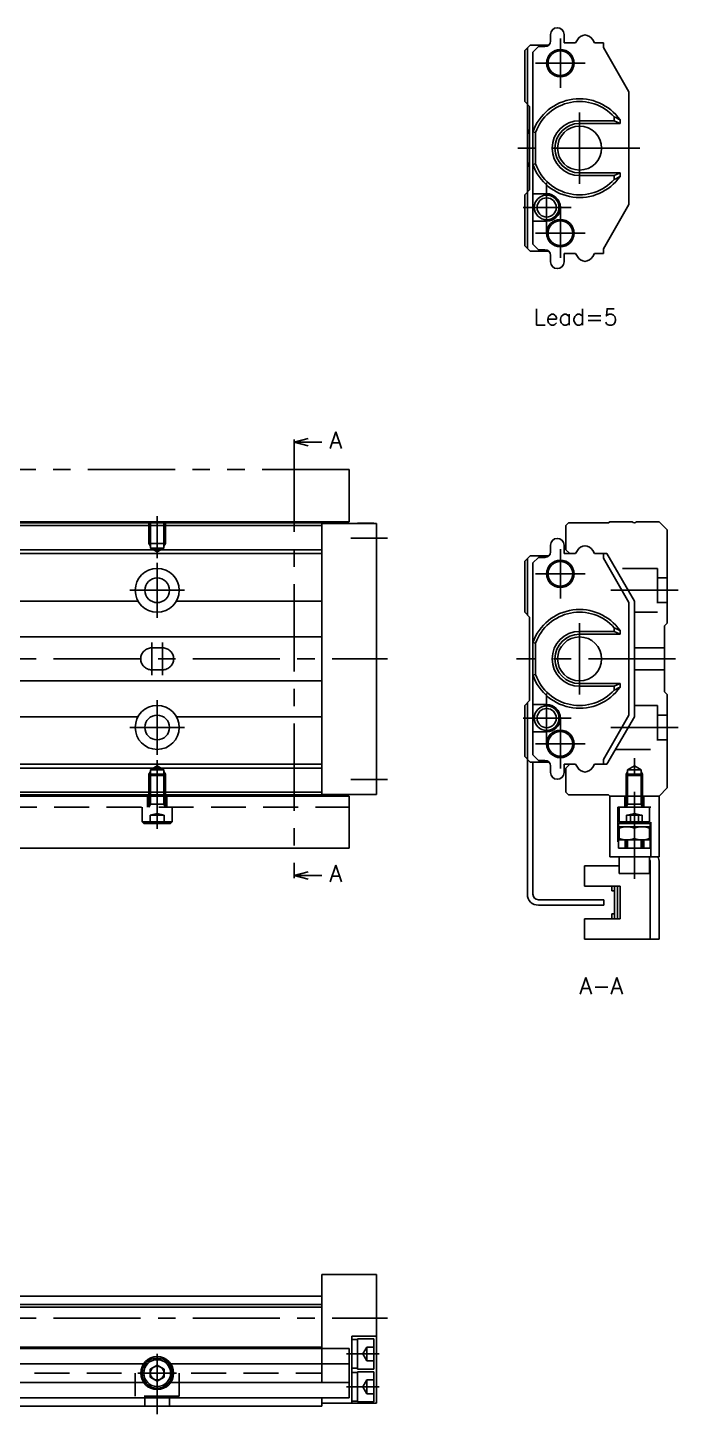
# Model space of a CAD drawing. Extents: x -2 to 493, y -8 to 266.
# Drawn here: x 374.3 to 492.9, y 13 to 265.7 of the extents above; entities that cross this region are included whole.
import ezdxf

# ---------------------------------------------------------------- set-up
doc = ezdxf.new("R2010")
doc.units = 0
doc.header["$LTSCALE"] = 0.5
for name, pattern in [('CENTER', [50.8, 31.75, -6.35, 6.35, -6.35]), ('DASHED', [19.05, 12.7, -6.35]), ('PHANTOM', [63.5, 31.75, -6.35, 6.35, -6.35, 6.35, -6.35])]:
    doc.linetypes.add(name, pattern=pattern)
for name, color, linetype in [('MSM_CENTER', 1, 'CENTER'), ('MSM_CONTINUOUS', 7, 'CONTINUOUS'), ('MSM_DASHED', 4, 'DASHED'), ('MSM_IMAGINARY', 6, 'PHANTOM'), ('MSM_NARROW', 5, 'CONTINUOUS'), ('MSM_PART_NUMBER', 7, 'CONTINUOUS')]:
    doc.layers.add(name, color=color, linetype=linetype)
doc.styles.get("Standard").update_dxf_attribs({"font": 'txt.shx', "height": 3, "bigfont": 'bigfont.shx'})

msp = doc.modelspace()

# ---------------------------------------------------------------- linework, layer by layer
at = {"layer": 'MSM_CENTER'}
for p, q in [((471.4, 254.76), (471.4, 263.76)), ((475.9, 259.26), (466.9, 259.26)), ((474.9, 237.26), (474.9, 250.26)), ((485.9, 243.76), (463.6, 243.76)), ((468.9, 228.46), (468.9, 237.46)), ((464.65, 232.96), (473.4, 232.96)), ((471.4, 223.76), (471.4, 232.76)), ((475.9, 228.26), (466.9, 228.26)), ((422.9, 189.68), (422.9, 111.68)), ((397.9, 176.68), (397.9, 169.05)), ((433.2, 172.68), (439.9, 172.68)), ((471.4, 161.68), (471.4, 170.68)), ((397.9, 158.18), (397.9, 168.18)), ((475.9, 166.18), (466.9, 166.18)), ((392.9, 163.18), (402.9, 163.18)), ((480.61, 163.18), (492.9, 163.18)), ((474.9, 144.18), (474.9, 157.18)), ((396.9, 153.68), (396.9, 147.68)), ((398.9, 153.68), (398.9, 147.68)), ((-2, 150.68), (439.9, 150.68)), ((492.4, 150.68), (463.4, 150.68)), ((468.9, 135.38), (468.9, 144.38)), ((397.9, 133.18), (397.9, 143.18)), ((464.65, 139.88), (473.4, 139.88)), ((471.4, 130.68), (471.4, 139.68)), ((392.9, 138.18), (402.9, 138.18)), ((480.61, 138.18), (492.9, 138.18)), ((475.9, 135.18), (466.9, 135.18)), ((397.9, 132.19), (397.9, 119.68)), ((484.9, 110.58), (484.9, 132.59)), ((433.2, 128.68), (439.9, 128.68)), ((-2, 30.5), (439.9, 30.5)), ((397.9, 13), (397.9, 24)), ((432.4, 24), (438.4, 24)), ((394.4, 20.5), (401.4, 20.5)), ((432.4, 18), (438.4, 18))]:
    msp.add_line(p, q, dxfattribs=at)
at = {"layer": 'MSM_CONTINUOUS'}
for p, q in [((469.6, 263.26), (469.6, 264.46)), ((472.1, 264.46), (472.1, 262.96)), ((472.1, 262.96), (473.1, 262.96)), ((474.18, 262.96), (473.1, 262.96)), ((474.5, 263.52), (474.18, 262.96)), ((477.62, 262.96), (477.3, 263.52)), ((479.24, 262.96), (477.62, 262.96)), ((479.24, 262.96), (479.24, 262.11)), ((465.9, 262.56), (464.9, 261.56)), ((464.9, 252.26), (464.9, 261.56)), ((465.4, 251.76), (465.4, 262.06)), ((465.9, 262.56), (469.31, 262.56)), ((466.4, 261.26), (467.4, 262.26)), ((466.4, 226.26), (466.4, 261.26)), ((467.4, 262.26), (468.6, 262.26)), ((479.24, 262.11), (483.9, 254.03)), ((483.9, 254.03), (483.9, 233.49)), ((464.9, 252.26), (465.8, 251.36)), ((465.4, 251.76), (465.4, 246)), ((465.8, 236.16), (465.8, 251.36)), ((474.9, 248.76), (481.22, 248.76)), ((474.9, 248.26), (482.28, 248.26)), ((481.22, 248.76), (481.22, 249.45)), ((482.28, 248.26), (481.22, 248.76)), ((482.28, 248.26), (482.28, 248.91)), ((465.4, 246), (465.4, 235.76)), ((466.9, 246.63), (466.4, 246.72)), ((466.9, 240.89), (466.9, 246.63)), ((465.4, 241.52), (465.4, 241.44)), ((466.4, 240.8), (466.9, 240.89)), ((474.9, 239.26), (482.28, 239.26)), ((474.9, 238.76), (481.22, 238.76)), ((481.22, 238.76), (482.28, 239.26)), ((481.22, 238.08), (481.22, 238.76)), ((482.28, 238.61), (482.28, 239.26)), ((465.8, 236.16), (464.9, 235.26)), ((464.9, 225.96), (464.9, 235.26)), ((465.4, 225.46), (465.4, 235.76)), ((466.4, 235.46), (468.9, 235.46)), ((483.9, 233.49), (479.24, 225.41)), ((468.9, 230.46), (466.4, 230.46)), ((464.9, 225.96), (465.9, 224.96)), ((469.31, 224.96), (465.9, 224.96)), ((467.4, 225.26), (466.4, 226.26)), ((468.6, 225.26), (467.4, 225.26)), ((479.24, 225.41), (479.24, 224.56)), ((469.6, 223.06), (469.6, 224.26)), ((473.1, 224.56), (472.1, 224.56)), ((472.1, 224.56), (472.1, 223.06)), ((473.1, 224.56), (474.18, 224.56)), ((474.18, 224.56), (474.5, 224)), ((477.3, 224), (477.62, 224.56)), ((477.62, 224.56), (479.24, 224.56)), ((422.9, 190.18), (425.4, 190.85)), ((422.9, 190.68), (422.9, 189.68)), ((425.4, 189.51), (422.9, 190.18)), ((422.9, 190.18), (427.9, 190.18)), ((427.9, 175.68), (127.9, 175.68)), ((427.9, 175.48), (127.9, 175.48)), ((427.9, 174.98), (127.9, 174.98)), ((427.9, 175.68), (427.9, 125.68)), ((437.9, 175.38), (427.9, 175.38)), ((434.4, 175.38), (434.4, 175.43)), ((437.4, 175.43), (434.4, 175.43)), ((437.4, 175.38), (437.4, 175.43)), ((437.9, 175.38), (437.9, 125.98)), ((472.4, 174.98), (472.9, 175.48)), ((472.4, 170.58), (472.4, 174.98)), ((472.9, 175.48), (480.2, 175.48)), ((480.2, 175.48), (480.4, 175.68)), ((480.4, 175.68), (484.5, 175.68)), ((485.3, 175.68), (489.4, 175.68)), ((489.4, 175.68), (490.9, 174.18)), ((490.9, 174.18), (490.9, 157.18)), ((427.9, 170.58), (309.9, 170.58)), ((427.9, 169.88), (309.9, 169.88)), ((465.9, 169.48), (464.9, 168.48)), ((465.9, 169.48), (469.31, 169.48)), ((469.6, 170.18), (469.6, 171.38)), ((472.1, 171.38), (472.1, 169.88)), ((472.1, 169.88), (473.1, 169.88)), ((473.1, 169.88), (472.4, 170.58)), ((474.18, 169.88), (473.1, 169.88)), ((474.5, 170.44), (474.18, 169.88)), ((477.62, 169.88), (477.3, 170.44)), ((479.9, 169.88), (477.62, 169.88)), ((479.24, 169.88), (479.24, 169.03)), ((484.9, 161.22), (479.9, 169.88)), ((464.9, 159.18), (464.9, 168.48)), ((465.4, 158.68), (465.4, 168.98)), ((466.4, 168.18), (467.4, 169.18)), ((466.4, 133.18), (466.4, 168.18)), ((467.4, 169.18), (468.6, 169.18)), ((479.24, 169.03), (483.9, 160.95)), ((394.41, 161.22), (321.39, 161.22)), ((427.9, 161.22), (401.39, 161.22)), ((483.9, 160.95), (483.9, 140.41)), ((484.9, 140.14), (484.9, 161.22)), ((464.9, 159.18), (465.8, 158.28)), ((465.8, 143.08), (465.8, 158.28)), ((490.9, 157.18), (490.4, 156.68)), ((427.9, 154.68), (316.9, 154.68)), ((474.9, 155.68), (481.22, 155.68)), ((474.9, 155.18), (482.28, 155.18)), ((481.22, 155.68), (481.22, 156.36)), ((482.28, 155.18), (481.22, 155.68)), ((482.28, 155.18), (482.28, 155.83)), ((490.4, 156.68), (490.4, 144.66)), ((466.9, 153.55), (466.4, 153.64)), ((466.9, 147.81), (466.9, 153.55)), ((316.9, 146.68), (427.9, 146.68)), ((466.4, 147.72), (466.9, 147.81)), ((474.9, 146.18), (482.28, 146.18)), ((474.9, 145.68), (481.22, 145.68)), ((481.22, 145.68), (482.28, 146.18)), ((481.22, 144.99), (481.22, 145.68)), ((482.28, 145.53), (482.28, 146.18)), ((490.4, 144.66), (490.9, 144.16)), ((490.9, 144.16), (490.9, 127.18)), ((465.8, 143.08), (464.9, 142.18)), ((464.9, 132.88), (464.9, 142.18)), ((465.4, 132.38), (465.4, 142.68)), ((466.4, 142.38), (468.9, 142.38)), ((394.41, 140.14), (321.39, 140.14)), ((427.9, 140.14), (401.39, 140.14)), ((483.9, 140.41), (479.24, 132.33)), ((479.9, 131.48), (484.9, 140.14)), ((468.9, 137.38), (466.4, 137.38)), ((427.9, 131.48), (309.9, 131.48)), ((464.9, 132.88), (465.9, 131.88)), ((465.4, 132.38), (465.4, 107.78)), ((469.31, 131.88), (465.9, 131.88)), ((467.4, 132.18), (466.4, 133.18)), ((466.4, 107.78), (466.4, 131.88)), ((468.6, 132.18), (467.4, 132.18)), ((472.1, 131.48), (472.1, 129.98)), ((473.1, 131.48), (472.1, 131.48)), ((472.4, 130.78), (473.1, 131.48)), ((473.1, 131.48), (474.18, 131.48)), ((474.18, 131.48), (474.5, 130.92)), ((477.3, 130.92), (477.62, 131.48)), ((477.62, 131.48), (479.9, 131.48)), ((479.24, 132.33), (479.24, 131.48)), ((427.9, 130.78), (309.9, 130.78)), ((469.6, 129.98), (469.6, 131.18)), ((472.4, 126.38), (472.4, 130.78)), ((427.9, 126.38), (283.9, 126.38)), ((472.9, 125.88), (472.4, 126.38)), ((490.9, 127.18), (489.4, 125.68)), ((427.9, 125.88), (283.9, 125.88)), ((432.9, 125.68), (283.9, 125.68)), ((437.9, 125.98), (427.9, 125.98)), ((432.9, 125.68), (432.9, 116.18)), ((434.4, 125.93), (437.4, 125.93)), ((437.4, 125.93), (437.4, 125.98)), ((480.2, 125.88), (472.9, 125.88)), ((480.4, 125.68), (480.2, 125.88)), ((489.4, 125.68), (480.4, 125.68)), ((480.4, 114.58), (480.4, 125.68)), ((489.4, 114.58), (489.4, 125.68)), ((482, 120.68), (487.8, 120.68)), ((482, 116.18), (482, 120.68)), ((482.15, 120.08), (487.65, 120.08)), ((482.15, 120.08), (482.15, 117.68)), ((484.9, 117.92), (484.9, 119.83)), ((487.65, 117.68), (487.65, 120.08)), ((487.8, 116.18), (487.8, 120.68)), ((487.8, 117.68), (482, 117.68)), ((483.2, 116.18), (483.2, 117.68)), ((483.4, 117.68), (483.4, 116.18)), ((486.59, 117.69), (486.27, 117.68)), ((486.4, 116.18), (486.4, 117.68)), ((486.6, 117.68), (486.6, 116.18)), ((432.9, 116.18), (283.9, 116.18)), ((489.4, 114.58), (480.4, 114.58)), ((482, 116.18), (487.8, 116.18)), ((482.15, 114.58), (482.15, 111.58)), ((487.65, 111.58), (487.65, 114.58)), ((422.9, 111.18), (425.4, 111.85)), ((422.9, 111.68), (422.9, 110.68)), ((482.15, 112.98), (475.8, 112.98)), ((475.8, 112.98), (475.8, 109.28)), ((482.15, 111.58), (487.65, 111.58)), ((487.75, 112.98), (487.65, 112.98)), ((487.75, 99.58), (487.75, 112.98)), ((487.75, 112.93), (487.8, 112.93)), ((487.8, 113.58), (487.8, 99.58)), ((489.4, 99.58), (489.4, 113.58)), ((425.4, 110.51), (422.9, 111.18)), ((422.9, 111.18), (427.9, 111.18)), ((475.8, 109.28), (482.3, 109.28)), ((480.8, 109.28), (480.8, 108.38)), ((481.3, 103.28), (481.3, 109.28)), ((481.8, 103.28), (481.8, 109.28)), ((482.3, 109.28), (482.3, 103.28)), ((479.3, 106.78), (467.4, 106.78)), ((479.3, 105.78), (479.3, 106.78)), ((480.8, 108.38), (481.3, 108.38)), ((467.4, 105.78), (479.3, 105.78)), ((480.8, 104.18), (480.8, 103.28)), ((481.3, 104.18), (480.8, 104.18)), ((482.3, 103.28), (475.8, 103.28)), ((475.8, 103.28), (475.8, 99.58)), ((475.8, 99.58), (487.75, 99.58)), ((487.75, 99.63), (487.8, 99.63)), ((487.8, 99.58), (489.4, 99.58)), ((437.9, 38.5), (427.9, 38.5)), ((427.9, 38.5), (427.9, 25)), ((437.9, 38.5), (437.9, 15)), ((427.9, 33), (283.9, 33)), ((427.9, 34.5), (316.9, 34.5)), ((427.9, 32.5), (283.9, 32.5)), ((433.4, 15), (433.4, 27.25)), ((437.9, 27.25), (433.4, 27.25)), ((434.4, 26.6), (433.4, 26.6)), ((434.4, 21.25), (434.4, 26.75)), ((437.4, 26.75), (434.4, 26.75)), ((437.4, 21.25), (437.4, 26.75)), ((427.9, 25.2), (365.4, 25.2)), ((432.9, 25), (365.4, 25)), ((432.9, 25), (432.9, 16)), ((395.43, 22.2), (371.4, 22.2)), ((396.65, 21.22), (397.9, 21.94)), ((396.65, 19.78), (396.65, 21.22)), ((397.9, 21.94), (399.15, 21.22)), ((399.15, 21.22), (399.15, 19.78)), ((432.9, 22.2), (400.37, 22.2)), ((433.4, 21.4), (434.4, 21.4)), ((434.4, 20.6), (433.4, 20.6)), ((434.4, 21.25), (437.4, 21.25)), ((434.4, 15.25), (434.4, 20.75)), ((437.4, 20.75), (434.4, 20.75)), ((437.4, 15.25), (437.4, 20.75)), ((395.43, 18.8), (371.4, 18.8)), ((397.9, 19.06), (396.65, 19.78)), ((399.15, 19.78), (397.9, 19.06)), ((432.9, 18.8), (400.37, 18.8)), ((122.9, 16), (432.9, 16)), ((427.9, 16), (427.9, 14.5)), ((433.4, 15.4), (434.4, 15.4)), ((434.4, 15.25), (437.4, 15.25)), ((427.9, 14.5), (127.9, 14.5)), ((427.9, 15), (437.9, 15))]:
    msp.add_line(p, q, dxfattribs=at)
for centre, radius in [((471.4, 259.26), 2.5), ((471.4, 259.26), 2.25), ((474.9, 243.76), 4), ((468.9, 232.96), 2.25), ((468.9, 232.96), 1.75), ((471.4, 228.26), 2.5), ((471.4, 228.26), 2.25), ((397.9, 163.18), 4), ((471.4, 166.18), 2.5), ((471.4, 166.18), 2.25), ((397.9, 163.18), 2.25), ((474.9, 150.68), 4), ((397.9, 138.18), 4), ((468.9, 139.88), 2.25), ((468.9, 139.88), 1.75), ((397.9, 138.18), 2.25), ((471.4, 135.18), 2.5), ((471.4, 135.18), 2.25), ((397.9, 20.5), 3), ((397.9, 20.5), 2.75), ((397.9, 20.5), 2.45), ((397.9, 20.5), 1.25)]:
    msp.add_circle(centre, radius, dxfattribs=at)
for centre, radius, start, end in [((470.85, 264.46), 1.25, 0, 180), ((468.6, 263.26), 1, 270, 0), ((476.02, 262.65), 1.75, 93.7679, 149.9999), ((475.78, 262.65), 1.75, 30.0001, 86.2321), ((474.9, 243.76), 9, 34.9152, 160.8119), ((474.9, 243.76), 8.5, 41.9786, 160.2501), ((474.9, 243.76), 5, 90, 270), ((474.9, 243.76), 4.5, 90, 270), ((478.43, 242.59), 7.4, 58.6827, 67.893), ((467.54, 245.96), 2.14, 144.3594, 178.7845), ((467.52, 241.56), 2.12, 181.0143, 215.7914), ((474.9, 243.76), 9, 199.1881, 325.0848), ((474.9, 243.76), 8.5, 199.7499, 318.0214), ((478.44, 244.93), 7.4, 292.1059, 301.3183), ((468.9, 232.96), 2.5, 270, 90), ((468.6, 224.26), 1, 0, 90), ((470.85, 223.06), 1.25, 180, 0), ((476.02, 224.88), 1.75, 210.0001, 266.2321), ((475.78, 224.88), 1.75, 273.7679, 329.9999), ((484.9, 175.98), 0.5, 216.8761, 323.1239), ((470.85, 171.38), 1.25, 0, 180), ((468.6, 170.18), 1, 270, 0), ((476.02, 169.56), 1.75, 93.7679, 149.9999), ((475.78, 169.56), 1.75, 30.0001, 86.2321), ((474.9, 150.68), 9, 34.9152, 160.8119), ((474.9, 150.68), 8.5, 41.9786, 160.2501), ((474.9, 150.68), 5, 90, 270), ((474.9, 150.68), 4.5, 90, 270), ((476.74, 146.15), 11.15, 60.2349, 66.3409), ((474.9, 150.68), 9, 199.1881, 325.0848), ((474.9, 150.68), 8.5, 199.7499, 318.0214), ((476.83, 155.04), 10.96, 293.6059, 299.8183), ((468.9, 139.88), 2.5, 270, 90), ((468.6, 131.18), 1, 0, 90), ((470.85, 129.98), 1.25, 180, 0), ((476.02, 131.79), 1.75, 210.0001, 266.2321), ((475.78, 131.79), 1.75, 273.7679, 329.9999), ((483.52, 116.11), 3.97, 69.7438, 110.2562), ((486.27, 116.11), 3.97, 69.7438, 110.2562), ((483.52, 121.65), 3.97, 249.7438, 290.2562), ((486.27, 121.65), 3.97, 249.7438, 290.2562), ((486.8, 113.58), 1, 0, 31.7883), ((486.8, 113.58), 2.6, 0, 22.6199), ((467.4, 107.78), 2, 180, 270), ((467.4, 107.78), 1, 180, 270)]:
    msp.add_arc(centre, radius, start, end, dxfattribs=at)
at = {"layer": 'MSM_DASHED'}
for p, q in [((396.4, 175.68), (396.4, 171.68)), ((396.67, 175.68), (396.67, 170.88)), ((399.13, 170.88), (399.13, 175.68)), ((399.4, 175.68), (399.4, 171.68)), ((396.4, 171.68), (399.4, 171.68)), ((396.67, 171.21), (396.4, 171.68)), ((396.67, 170.88), (397.9, 170.17)), ((399.13, 170.88), (396.67, 170.88)), ((397.9, 170.17), (399.13, 170.88)), ((399.13, 171.21), (399.4, 171.68)), ((489.1, 167.18), (481.46, 167.18)), ((489.1, 167.18), (489.1, 159.18)), ((490.9, 165.43), (489.1, 165.43)), ((489.1, 160.93), (490.9, 160.93)), ((484.9, 159.18), (489.1, 159.18)), ((398.9, 152.68), (396.9, 152.68)), ((484.9, 152.68), (490.4, 152.68)), ((396.9, 148.68), (398.9, 148.68)), ((484.9, 148.68), (490.4, 148.68)), ((489.1, 142.18), (484.9, 142.18)), ((489.1, 142.18), (489.1, 134.18)), ((490.9, 140.43), (489.1, 140.43)), ((481.46, 134.18), (489.1, 134.18)), ((489.1, 135.93), (490.9, 135.93)), ((396.67, 130.15), (396.4, 129.68)), ((396.4, 129.68), (396.4, 123.68)), ((399.4, 129.68), (396.4, 129.68)), ((396.67, 129.68), (396.4, 129.41)), ((396.4, 129.41), (399.4, 129.41)), ((397.9, 131.19), (396.67, 130.48)), ((396.67, 130.48), (396.67, 124.18)), ((399.13, 130.48), (396.67, 130.48)), ((399.13, 130.48), (397.9, 131.19)), ((399.13, 124.18), (399.13, 130.48)), ((399.13, 130.15), (399.4, 129.68)), ((399.4, 129.41), (399.13, 129.68)), ((399.4, 123.68), (399.4, 129.68)), ((483.67, 130.15), (483.4, 129.68)), ((483.4, 129.68), (483.4, 123.68)), ((486.4, 129.68), (483.4, 129.68)), ((483.67, 129.68), (483.4, 129.41)), ((483.4, 129.41), (486.4, 129.41)), ((484.9, 131.19), (483.67, 130.48)), ((483.67, 130.48), (483.67, 124.18)), ((486.13, 130.48), (483.67, 130.48)), ((486.13, 130.48), (484.9, 131.19)), ((486.13, 124.18), (486.13, 130.48)), ((486.13, 130.15), (486.4, 129.68)), ((486.4, 129.41), (486.13, 129.68)), ((486.4, 123.68), (486.4, 129.68)), ((396.15, 125.68), (396.15, 123.68)), ((399.4, 124.18), (396.4, 124.18)), ((396.4, 123.68), (396.67, 124.18)), ((399.4, 123.68), (399.13, 124.18)), ((399.65, 123.68), (399.65, 125.68)), ((483.15, 125.68), (483.15, 123.68)), ((486.4, 124.18), (483.4, 124.18)), ((483.4, 123.68), (483.67, 124.18)), ((486.4, 123.68), (486.13, 124.18)), ((486.65, 123.68), (486.65, 125.68)), ((283.9, 123.68), (432.9, 123.68)), ((395.15, 123.68), (395.15, 120.98)), ((397.9, 122.51), (396.65, 122.18)), ((396.65, 122.18), (396.65, 120.68)), ((396.65, 122.18), (399.15, 122.18)), ((399.15, 122.18), (397.9, 122.51)), ((397.9, 122.18), (397.9, 120.68)), ((399.15, 122.18), (399.15, 120.68)), ((400.65, 120.98), (400.65, 123.68)), ((481.9, 123.68), (481.9, 114.58)), ((481.9, 123.68), (487.9, 123.68)), ((482.15, 123.68), (482.15, 120.98)), ((483.46, 122.18), (483.46, 120.68)), ((483.46, 122.18), (486.34, 122.18)), ((484.9, 122.51), (483.65, 122.18)), ((484.18, 122.18), (484.18, 120.68)), ((486.15, 122.18), (484.9, 122.51)), ((484.9, 122.18), (484.9, 120.68)), ((485.62, 122.18), (485.62, 120.68)), ((486.34, 122.18), (486.34, 120.68)), ((487.65, 120.98), (487.65, 123.68)), ((487.9, 114.58), (487.9, 123.68)), ((395.15, 120.98), (395.45, 120.68)), ((395.15, 120.98), (400.65, 120.98)), ((395.45, 120.68), (400.35, 120.68)), ((400.35, 120.68), (400.65, 120.98)), ((482.15, 120.98), (482.45, 120.68)), ((482.15, 120.98), (487.65, 120.98)), ((487.35, 120.68), (487.65, 120.98)), ((427.9, 25), (427.9, 16)), ((436.1, 25.25), (435.38, 24)), ((435.38, 24), (436.1, 22.75)), ((436.1, 25.25), (437.4, 25.25)), ((436.1, 25.25), (436.1, 22.75)), ((436.1, 24), (437.4, 24)), ((436.1, 22.75), (437.4, 22.75)), ((127.9, 20.5), (427.9, 20.5)), ((393.9, 20.5), (393.9, 16.3)), ((401.9, 16.3), (401.9, 20.5)), ((436.1, 19.25), (435.38, 18)), ((435.38, 18), (436.1, 16.75)), ((436.1, 19.25), (437.4, 19.25)), ((436.1, 19.25), (436.1, 16.75)), ((436.1, 18), (437.4, 18)), ((401.9, 16.3), (393.9, 16.3)), ((395.65, 16.3), (395.65, 14.5)), ((400.15, 14.5), (400.15, 16.3)), ((436.1, 16.75), (437.4, 16.75))]:
    msp.add_line(p, q, dxfattribs=at)
for centre, start, end in [((396.9, 150.68), 90, 270), ((398.9, 150.68), 270, 90)]:
    msp.add_arc(centre, 2, start, end, dxfattribs=at)
at = {"layer": 'MSM_IMAGINARY'}
for p, q in [((432.9, 185.18), (122.9, 185.18)), ((432.9, 175.68), (432.9, 185.18)), ((432.9, 175.68), (427.9, 175.68))]:
    msp.add_line(p, q, dxfattribs=at)
at = {"layer": 'MSM_NARROW'}
for p, q in [((483.67, 116.18), (483.67, 117.68)), ((486.13, 116.18), (486.13, 117.68))]:
    msp.add_line(p, q, dxfattribs=at)

# ---------------------------------------------------------------- texts
at = {"layer": 'MSM_PART_NUMBER'}
for s, p in [('Lead=5', (466.56, 211.48)), ('A', (429.32, 189.05)), ('A', (429.32, 110.05)), ('A-A', (474.9, 89.58))]:
    msp.add_text(s, height=3, dxfattribs=at).set_placement(p)

doc.saveas('drawing.dxf')
